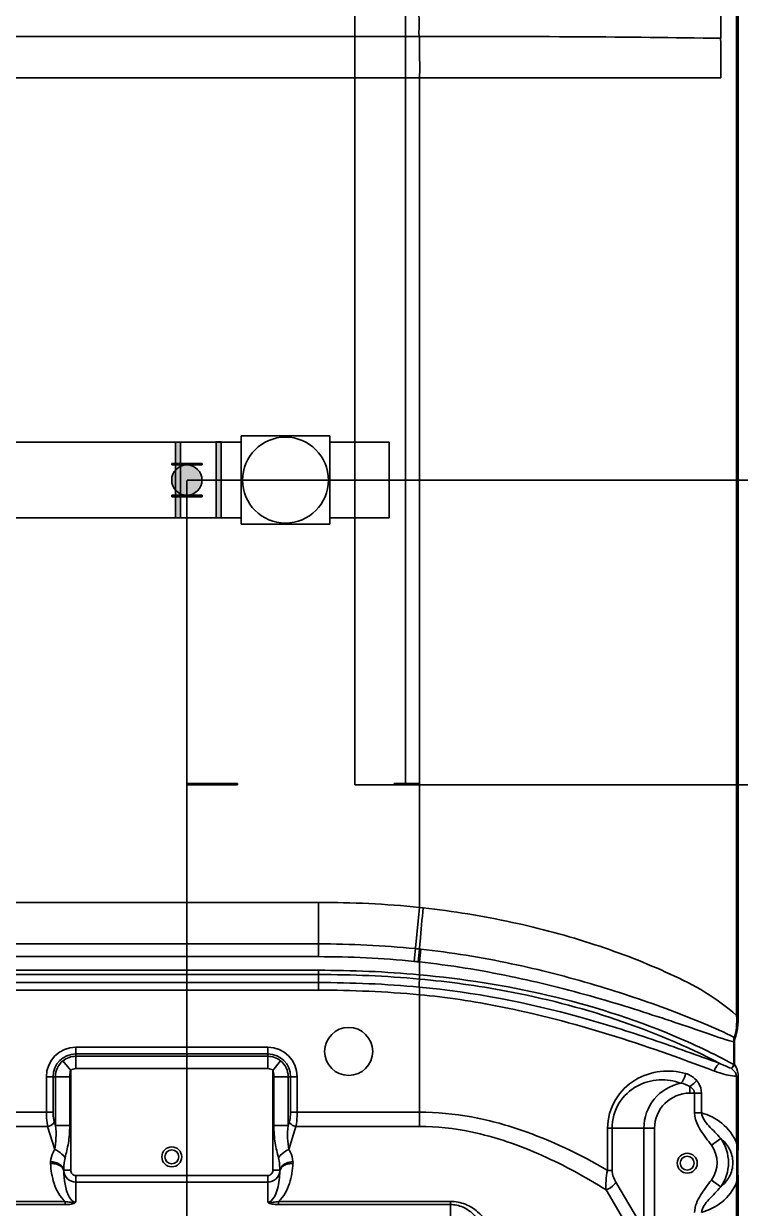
# Model space of a CAD drawing. Header units: millimetres. Extents: x -815 to 2586, y -393 to 7795.
# Drawn here: x 2276.9 to 2418.7, y 65.4 to 299.6 of the extents above; entities that cross this region are included whole.
import ezdxf

# ---------------------------------------------------------------- set-up
doc = ezdxf.new("R2010")
doc.units = ezdxf.units.MM
doc.header["$LTSCALE"] = 46.255
doc.header["$PDMODE"] = 3
doc.header["$PDSIZE"] = 0.3125
doc.layers.get('0').update_dxf_attribs({"linetype": 'CONTINUOUS'})
doc.layers.get('Defpoints').update_dxf_attribs({"linetype": 'CONTINUOUS'})
doc.layers.add('02___PRT_ALL_AXES', color=7, linetype='CONTINUOUS')
doc.styles.get("Standard").update_dxf_attribs({"font": 'simfang.ttf'})
doc.dimstyles.new('DIMSTYLE_1', dxfattribs={"dimtxt": 3.5, "dimasz": 2.5, "dimexe": 0.18, "dimexo": 0.0625, "dimgap": 0.09, "dimtad": 1, "dimdsep": 46, "dimtxsty": 'Standard', "dimblk": '_FILLED', "dimblk1": '_FILLED', "dimblk2": '_FILLED', "dimcen": 0.09, "dimclrt": 5, "dimadec": 0, "dimazin": 0, "dimtp": 0.01, "dimtm": 0.01, "dimtfac": 1, "dimtofl": 0, "dimtmove": 0, "dimatfit": 3, "dimldrblk": '_FILLED', "dimfxl": 1, "dimtolj": 1, "dimarcsym": 0})

# ---------------------------------------------------------------- blocks, each defined once
blk = doc.blocks.new('2321213')
at = {"color": 7, "linetype": 'Continuous'}
for p, q in [((-1740.925, -2438.164), (-1740.925, -2540.847)), ((-1740.848, -2438.164), (-1740.848, -2540.847)), ((-1741.712, -2492.554), (-1741.712, -2491.118)), ((-1818.216, -2492.468), (-1756.611, -2492.469)), ((-1741.707, -2494.518), (-1818.333, -2494.518)), ((-1756.611, -2535.501), (-1756.611, -2494.518)), ((-1768.86, -2513.563), (-1767.361, -2513.563)), ((-1768.86, -2513.638), (-1768.86, -2513.563)), ((-1767.361, -2513.563), (-1767.361, -2513.638)), ((-1767.361, -2513.638), (-1768.86, -2513.638)), ((-1768.86, -2515.137), (-1767.361, -2515.137)), ((-1768.86, -2515.212), (-1768.86, -2515.137)), ((-1767.361, -2515.212), (-1768.86, -2515.212)), ((-1767.361, -2515.137), (-1767.361, -2515.212)), ((-1768.105, -2529.379), (-1765.606, -2529.379)), ((-1768.105, -2529.454), (-1768.105, -2529.379)), ((-1765.606, -2529.379), (-1765.606, -2529.454)), ((-1757.86, -2529.379), (-1756.611, -2529.379)), ((-1757.86, -2529.454), (-1757.86, -2529.379)), ((-1765.606, -2529.454), (-1768.105, -2529.454)), ((-1757.86, -2529.454), (-1756.611, -2529.454)), ((-1818.582, -2535.254), (-1761.608, -2535.254)), ((-1761.608, -2537.938), (-1761.608, -2535.254)), ((-1756.875, -2538.171), (-1756.611, -2535.501)), ((-1756.423, -2535.523), (-1756.611, -2535.501)), ((-1761.608, -2537.305), (-1820.276, -2537.305)), ((-1756.611, -2537.563), (-1756.677, -2538.192)), ((-1756.542, -2537.57), (-1756.611, -2538.199)), ((-1761.608, -2537.938), (-1820.274, -2537.937)), ((-1822.202, -2538.611), (-1761.608, -2538.611)), ((-1761.608, -2539.594), (-1761.608, -2538.611)), ((-1756.611, -2538.832), (-1756.611, -2538.199)), ((-1761.608, -2538.823), (-1822.202, -2538.823)), ((-1821.433, -2539.219), (-1761.608, -2539.219)), ((-1761.608, -2539.594), (-1821.78, -2539.594)), ((-1756.611, -2546.33), (-1756.611, -2539.819)), ((-1740.925, -2540.847), (-1740.848, -2540.847)), ((-1741.035, -2542.143), (-1741.068, -2542.143)), ((-1741.068, -2543.264), (-1741.068, -2542.143)), ((-1741.035, -2542.143), (-1741.035, -2543.264)), ((-1773.602, -2542.417), (-1764.107, -2542.417)), ((-1773.602, -2542.417), (-1773.602, -2543.471)), ((-1764.107, -2542.746), (-1773.602, -2542.746)), ((-1764.107, -2543.471), (-1764.107, -2542.417)), ((-1773.852, -2543.559), (-1774.234, -2543.083)), ((-1773.602, -2542.861), (-1764.107, -2542.861)), ((-1763.476, -2543.083), (-1763.857, -2543.559)), ((-1741.068, -2543.264), (-1741.035, -2543.264)), ((-1773.903, -2543.871), (-1775.056, -2543.871)), ((-1775.056, -2545.623), (-1775.056, -2543.871)), ((-1774.728, -2543.871), (-1774.728, -2545.623)), ((-1774.608, -2546.286), (-1774.608, -2543.871)), ((-1773.903, -2546.286), (-1773.903, -2543.871)), ((-1773.852, -2543.559), (-1773.852, -2548.481)), ((-1764.107, -2543.471), (-1773.602, -2543.471)), ((-1763.857, -2548.481), (-1763.857, -2543.559)), ((-1762.653, -2543.871), (-1763.806, -2543.871)), ((-1763.806, -2543.871), (-1763.806, -2546.286)), ((-1763.101, -2543.871), (-1763.101, -2546.286)), ((-1762.982, -2545.623), (-1762.982, -2543.871)), ((-1762.653, -2543.871), (-1762.653, -2545.623)), ((-1740.848, -2543.846), (-1740.925, -2543.846)), ((-1740.925, -2543.846), (-1740.925, -2547.143)), ((-1740.848, -2543.846), (-1740.848, -2547.143)), ((-1743.243, -2544.359), (-1743.243, -2544.681)), ((-1742.663, -2544.681), (-1743.243, -2544.681)), ((-1743.006, -2545.658), (-1743.006, -2544.681)), ((-1742.663, -2545.658), (-1742.663, -2544.681)), ((-1777.316, -2545.623), (-1774.728, -2545.623)), ((-1762.982, -2545.623), (-1756.611, -2545.623)), ((-1743.006, -2545.658), (-1742.663, -2545.658)), ((-1774.993, -2546.33), (-1777.114, -2546.33)), ((-1774.993, -2546.33), (-1774.645, -2547.469)), ((-1774.608, -2546.286), (-1774.664, -2546.105)), ((-1774.608, -2546.286), (-1773.903, -2546.286)), ((-1763.806, -2546.286), (-1763.101, -2546.286)), ((-1763.045, -2546.105), (-1763.101, -2546.286)), ((-1763.065, -2547.469), (-1762.717, -2546.33)), ((-1756.611, -2546.33), (-1762.717, -2546.33)), ((-1744.982, -2546.42), (-1747.308, -2546.42)), ((-1747.308, -2546.42), (-1747.308, -2548.498)), ((-1747.088, -2546.42), (-1747.088, -2548.498)), ((-1745.514, -2551.423), (-1745.514, -2546.42)), ((-1744.982, -2546.42), (-1744.982, -2552.444)), ((-1742.172, -2547.257), (-1741.715, -2546.927)), ((-1740.848, -2547.143), (-1740.925, -2547.143)), ((-1774.2, -2548.481), (-1773.852, -2548.481)), ((-1763.857, -2548.481), (-1763.509, -2548.481)), ((-1747.088, -2548.498), (-1747.308, -2548.498)), ((-1773.602, -2548.757), (-1764.107, -2548.757)), ((-1773.602, -2548.757), (-1773.602, -2550.073)), ((-1764.108, -2549.074), (-1773.602, -2549.074)), ((-1764.108, -2550.073), (-1764.107, -2548.757)), ((-1745.514, -2551.423), (-1746.891, -2549.08)), ((-1742.172, -2548.981), (-1741.715, -2549.311)), ((-1740.848, -2549.095), (-1740.925, -2549.095)), ((-1740.925, -2549.095), (-1740.925, -2553.246)), ((-1740.848, -2549.095), (-1740.848, -2553.246)), ((-1747.382, -2549.466), (-1746.005, -2551.809)), ((-1816.33, -2550.032), (-1774.13, -2550.032)), ((-1774.13, -2550.19), (-1816.33, -2550.19)), ((-1774.13, -2550.19), (-1774.13, -2550.032)), ((-1763.579, -2550.032), (-1755.079, -2550.032)), ((-1763.579, -2550.032), (-1763.579, -2550.19)), ((-1755.079, -2550.19), (-1763.579, -2550.19)), ((-1755.079, -2551.576), (-1755.079, -2550.032))]:
    blk.add_line(p, q, dxfattribs=at)
for centre, radius in [((-1760.109, -2542.622), 1.187), ((-1768.855, -2547.832), 0.493), ((-1768.855, -2547.832), 0.344), ((-1743.368, -2548.144), 0.493), ((-1743.368, -2548.144), 0.344)]:
    blk.add_circle(centre, radius, dxfattribs=at)
for centre, radius, start, end in [((-1931.69, -2494.584), 189.984, 0.0197, 0.61208), ((-1761.608, -2585.959), 50.704, 84.34375, 90), ((-1761.608, -2585.959), 48.653, 84.34377, 90), ((-1760.577, -2574.879), 37.526, 83.93265, 84.24348), ((-1761.608, -2585.959), 48.021, 84.3437, 90), ((-1761.535, -2593.612), 55.001, 84.86354, 90.07637), ((-1759.849, -2568.067), 30.043, 83.93988, 84.32004), ((-1758.557, -2555.942), 17.849, 83.74233, 83.95585), ((-1761.534, -2593.588), 54.766, 84.83728, 90.07741), ((-1773.602, -2543.871), 1.454, 90, 180), ((-1773.602, -2543.871), 1.125, 90, 180), ((-1764.107, -2543.871), 1.454, 0, 90), ((-1764.107, -2543.871), 1.125, 0, 90), ((-1773.602, -2543.871), 1.01, 90, 128.69409), ((-1764.107, -2543.871), 1.01, 51.30507, 90), ((-1773.602, -2543.871), 0.4, 90, 128.69699), ((-1764.107, -2543.871), 0.4, 51.30257, 90), ((-1743.243, -2546.42), 2.271, 101.2788, 180), ((-1743.243, -2546.42), 1.739, 90, 180), ((-1743.368, -2548.119), 2.038, 324.20179, 35.79723), ((-1743.368, -2548.119), 1.474, 324.20049, 35.79726), ((-1712.835, -2548.119), 28.03, 178.00407, 181.99594), ((-1774.169, -2548.126), 0.679, 174.70539, 182.45836), ((-1763.54, -2548.126), 0.679, 357.52559, 5.27779), ((-1773.804, -2548.507), 0.397, 176.30121, 182.95269), ((-1763.907, -2548.507), 0.398, 357.0647, 3.69605)]:
    blk.add_arc(centre, radius, start, end, dxfattribs=at)
for points, knots in [([(-1756.617, -2491.837), (-1756.623, -2491.714), (-1756.633, -2491.506), (-1756.64, -2491.288), (-1756.611, -2491.204)], [0, 0, 0, 0, 0.579779, 1, 1, 1, 1]), ([(-1756.611, -2492.469), (-1756.64, -2492.385), (-1756.634, -2492.167), (-1756.623, -2491.959), (-1756.617, -2491.837)], [0, 0, 0, 0, 0.420335, 1, 1, 1, 1]), ([(-1756.611, -2492.468), (-1756.609, -2492.59), (-1756.605, -2492.877), (-1756.625, -2493.357), (-1756.577, -2493.917), (-1756.594, -2494.315), (-1756.611, -2494.518)], [0, 0, 0, 0, 0.178863, 0.419481, 0.70178, 1, 1, 1, 1]), ([(-1741.712, -2492.554), (-1744.041, -2492.527), (-1749.007, -2492.464), (-1753.974, -2492.47), (-1756.611, -2492.469)], [0, 0, 0, 0, 0.469054, 1, 1, 1, 1]), ([(-1756.611, -2537.563), (-1756.601, -2537.441), (-1756.544, -2536.761), (-1756.478, -2536.081), (-1756.423, -2535.523)], [0, 0, 0, 0, 0.178312, 1, 1, 1, 1]), ([(-1740.925, -2540.847), (-1741.415, -2540.421), (-1742.46, -2539.641), (-1744.215, -2538.776), (-1746.037, -2538.004), (-1748.625, -2537.085), (-1752.08, -2536.151), (-1754.947, -2535.695), (-1756.423, -2535.523)], [0, 0, 0, 0, 0.117512, 0.234369, 0.353397, 0.475624, 0.731008, 1, 1, 1, 1]), ([(-1741.042, -2541.929), (-1741.531, -2541.674), (-1742.583, -2541.214), (-1744.239, -2540.562), (-1746.029, -2539.929), (-1748.635, -2539.106), (-1752.133, -2538.203), (-1755.041, -2537.731), (-1756.542, -2537.57)], [0, 0, 0, 0, 0.102437, 0.212674, 0.330288, 0.454583, 0.7198, 1, 1, 1, 1]), ([(-1741.068, -2542.143), (-1741.567, -2542.016), (-1742.599, -2541.65), (-1744.229, -2541.098), (-1746.016, -2540.512), (-1748.646, -2539.725), (-1752.173, -2538.837), (-1755.101, -2538.358), (-1756.611, -2538.199)], [0, 0, 0, 0, 0.096138, 0.203998, 0.321519, 0.447105, 0.716559, 1, 1, 1, 1]), ([(-1756.606, -2539.045), (-1756.611, -2539.094), (-1756.62, -2539.193), (-1756.638, -2539.326), (-1756.623, -2539.409), (-1756.615, -2539.442)], [0, 0, 0, 0, 0.37233, 0.744727, 1, 1, 1, 1]), ([(-1756.611, -2538.832), (-1756.611, -2538.855), (-1756.611, -2538.926), (-1756.614, -2538.997), (-1756.606, -2539.045)], [0, 0, 0, 0, 0.318942, 1, 1, 1, 1]), ([(-1741.068, -2543.264), (-1742.059, -2542.728), (-1746.953, -2540.413), (-1752.348, -2539.219), (-1756.611, -2538.832)], [0, 0, 0, 0, 0.208301, 1, 1, 1, 1]), ([(-1756.606, -2539.045), (-1755.168, -2539.177), (-1750.055, -2539.877), (-1745.045, -2541.493), (-1741.752, -2543.217)], [0, 0, 0, 0, 0.279845, 1, 1, 1, 1]), ([(-1741.752, -2543.217), (-1742.86, -2542.817), (-1745.139, -2541.986), (-1750.03, -2540.46), (-1753.927, -2539.686), (-1756.615, -2539.442)], [0, 0, 0, 0, 0.229892, 0.473332, 1, 1, 1, 1]), ([(-1756.615, -2539.442), (-1756.612, -2539.461), (-1756.607, -2539.587), (-1756.609, -2539.713), (-1756.611, -2539.819)], [0, 0, 0, 0, 0.156852, 1, 1, 1, 1]), ([(-1756.611, -2539.819), (-1755.262, -2539.942), (-1750.277, -2540.701), (-1745.467, -2542.289), (-1742.028, -2543.593)], [0, 0, 0, 0, 0.269137, 1, 1, 1, 1]), ([(-1740.925, -2540.847), (-1740.915, -2541.043), (-1740.919, -2541.408), (-1740.981, -2541.772), (-1741.042, -2541.928)], [0, 0, 0, 0, 0.540562, 1, 1, 1, 1]), ([(-1741.007, -2541.997), (-1740.935, -2541.834), (-1740.865, -2541.445), (-1740.848, -2541.058), (-1740.848, -2540.847)], [0, 0, 0, 0, 0.458225, 1, 1, 1, 1]), ([(-1741.068, -2542.143), (-1741.068, -2542.123), (-1741.064, -2542.051), (-1741.053, -2541.979), (-1741.042, -2541.928)], [0, 0, 0, 0, 0.275066, 1, 1, 1, 1]), ([(-1741.035, -2542.143), (-1741.035, -2542.129), (-1741.032, -2542.08), (-1741.021, -2542.03), (-1741.007, -2541.997)], [0, 0, 0, 0, 0.276762, 1, 1, 1, 1]), ([(-1774.608, -2543.871), (-1774.608, -2543.722), (-1774.542, -2543.42), (-1774.35, -2543.176), (-1774.234, -2543.083)], [0, 0, 0, 0, 0.500068, 1, 1, 1, 1]), ([(-1763.101, -2543.871), (-1763.101, -2543.722), (-1763.167, -2543.42), (-1763.359, -2543.176), (-1763.476, -2543.083)], [0, 0, 0, 0, 0.500025, 1, 1, 1, 1]), ([(-1741.752, -2543.217), (-1741.785, -2543.228), (-1741.923, -2543.313), (-1741.999, -2543.471), (-1742.028, -2543.593)], [0, 0, 0, 0, 0.212789, 1, 1, 1, 1]), ([(-1741.035, -2543.264), (-1741.012, -2543.296), (-1740.903, -2543.47), (-1740.848, -2543.68), (-1740.848, -2543.846)], [0, 0, 0, 0, 0.192539, 1, 1, 1, 1]), ([(-1773.903, -2543.871), (-1773.903, -2543.842), (-1773.899, -2543.737), (-1773.883, -2543.629), (-1773.852, -2543.559)], [0, 0, 0, 0, 0.27568, 1, 1, 1, 1]), ([(-1763.857, -2543.559), (-1763.848, -2543.58), (-1763.815, -2543.681), (-1763.806, -2543.788), (-1763.806, -2543.871)], [0, 0, 0, 0, 0.214455, 1, 1, 1, 1]), ([(-1747.308, -2546.42), (-1747.308, -2545.931), (-1747.039, -2544.96), (-1746.011, -2543.951), (-1744.726, -2543.527), (-1743.852, -2543.599), (-1743.449, -2543.711)], [0, 0, 0, 0, 0.271211, 0.527445, 0.767868, 1, 1, 1, 1]), ([(-1747.088, -2546.42), (-1747.088, -2545.986), (-1746.845, -2545.127), (-1745.916, -2544.261), (-1744.776, -2543.947), (-1744.024, -2544.067), (-1743.687, -2544.193)], [0, 0, 0, 0, 0.274849, 0.532558, 0.77184, 1, 1, 1, 1]), ([(-1743.687, -2544.193), (-1743.658, -2544.165), (-1743.543, -2544.024), (-1743.475, -2543.849), (-1743.449, -2543.711)], [0, 0, 0, 0, 0.222334, 1, 1, 1, 1]), ([(-1743.449, -2543.711), (-1743.397, -2543.725), (-1743.191, -2543.798), (-1743.008, -2543.935), (-1742.902, -2544.061)], [0, 0, 0, 0, 0.244105, 1, 1, 1, 1]), ([(-1740.925, -2543.846), (-1741.207, -2543.837), (-1741.581, -2543.747), (-1741.938, -2543.626), (-1742.028, -2543.593)], [0, 0, 0, 0, 0.746148, 1, 1, 1, 1]), ([(-1741.203, -2543.453), (-1741.172, -2543.476), (-1741.046, -2543.572), (-1740.925, -2543.721), (-1740.925, -2543.846)], [0, 0, 0, 0, 0.234729, 1, 1, 1, 1]), ([(-1743.243, -2544.359), (-1743.145, -2544.298), (-1743.027, -2544.201), (-1742.925, -2544.089), (-1742.902, -2544.061)], [0, 0, 0, 0, 0.759715, 1, 1, 1, 1]), ([(-1743.243, -2544.359), (-1743.211, -2544.379), (-1743.102, -2544.456), (-1743.006, -2544.583), (-1743.006, -2544.681)], [0, 0, 0, 0, 0.281108, 1, 1, 1, 1]), ([(-1742.902, -2544.061), (-1742.867, -2544.103), (-1742.735, -2544.283), (-1742.662, -2544.511), (-1742.663, -2544.681)], [0, 0, 0, 0, 0.242352, 1, 1, 1, 1]), ([(-1774.993, -2546.33), (-1775.003, -2546.278), (-1775.043, -2546.045), (-1775.056, -2545.807), (-1775.056, -2545.623)], [0, 0, 0, 0, 0.222969, 1, 1, 1, 1]), ([(-1774.664, -2546.105), (-1774.674, -2546.07), (-1774.713, -2545.912), (-1774.728, -2545.749), (-1774.728, -2545.623)], [0, 0, 0, 0, 0.225315, 1, 1, 1, 1]), ([(-1762.982, -2545.623), (-1762.982, -2545.667), (-1762.987, -2545.829), (-1763.011, -2545.991), (-1763.045, -2546.105)], [0, 0, 0, 0, 0.269052, 1, 1, 1, 1]), ([(-1762.653, -2545.623), (-1762.653, -2545.687), (-1762.658, -2545.924), (-1762.681, -2546.161), (-1762.717, -2546.33)], [0, 0, 0, 0, 0.269938, 1, 1, 1, 1]), ([(-1747.308, -2548.497), (-1748.677, -2547.699), (-1750.877, -2546.639), (-1754.053, -2545.785), (-1755.751, -2545.623), (-1756.611, -2545.623)], [0, 0, 0, 0, 0.483366, 0.737803, 1, 1, 1, 1]), ([(-1742.172, -2547.257), (-1742.262, -2547.133), (-1742.624, -2546.662), (-1743.006, -2546.109), (-1743.006, -2545.658)], [0, 0, 0, 0, 0.253147, 1, 1, 1, 1]), ([(-1742.663, -2545.658), (-1742.299, -2545.755), (-1741.579, -2546.12), (-1741.085, -2546.77), (-1740.925, -2547.143)], [0, 0, 0, 0, 0.48113, 1, 1, 1, 1]), ([(-1741.715, -2546.927), (-1741.901, -2546.708), (-1742.272, -2546.352), (-1742.641, -2545.901), (-1742.663, -2545.658)], [0, 0, 0, 0, 0.540251, 1, 1, 1, 1]), ([(-1774.664, -2546.105), (-1774.674, -2546.132), (-1774.75, -2546.247), (-1774.887, -2546.311), (-1774.993, -2546.33)], [0, 0, 0, 0, 0.210373, 1, 1, 1, 1]), ([(-1774.608, -2546.286), (-1774.577, -2546.491), (-1774.563, -2546.89), (-1774.625, -2547.281), (-1774.645, -2547.469)], [0, 0, 0, 0, 0.522656, 1, 1, 1, 1]), ([(-1774.13, -2547.887), (-1774.074, -2547.642), (-1773.937, -2547.118), (-1773.903, -2546.575), (-1773.903, -2546.286)], [0, 0, 0, 0, 0.465342, 1, 1, 1, 1]), ([(-1763.806, -2546.286), (-1763.806, -2546.575), (-1763.772, -2547.118), (-1763.635, -2547.641), (-1763.58, -2547.886)], [0, 0, 0, 0, 0.534633, 1, 1, 1, 1]), ([(-1763.065, -2547.469), (-1763.084, -2547.281), (-1763.146, -2546.89), (-1763.132, -2546.491), (-1763.101, -2546.286)], [0, 0, 0, 0, 0.477335, 1, 1, 1, 1]), ([(-1762.717, -2546.33), (-1762.756, -2546.323), (-1762.884, -2546.285), (-1763.011, -2546.195), (-1763.045, -2546.105)], [0, 0, 0, 0, 0.29161, 1, 1, 1, 1]), ([(-1756.611, -2546.33), (-1755.759, -2546.33), (-1753.662, -2546.563), (-1750.535, -2547.657), (-1748.393, -2548.83), (-1747.382, -2549.466)], [0, 0, 0, 0, 0.25927, 0.636697, 1, 1, 1, 1]), ([(-1741.715, -2546.927), (-1741.541, -2547.06), (-1741.23, -2547.418), (-1741.05, -2548.12), (-1741.23, -2548.821), (-1741.541, -2549.178), (-1741.715, -2549.311)], [0, 0, 0, 0, 0.239805, 0.500307, 0.760554, 1, 1, 1, 1]), ([(-1774.845, -2548.064), (-1774.831, -2547.908), (-1774.776, -2547.699), (-1774.674, -2547.514), (-1774.645, -2547.469)], [0, 0, 0, 0, 0.742524, 1, 1, 1, 1]), ([(-1774.645, -2547.469), (-1774.589, -2547.49), (-1774.389, -2547.588), (-1774.211, -2547.744), (-1774.129, -2547.887)], [0, 0, 0, 0, 0.264866, 1, 1, 1, 1]), ([(-1763.58, -2547.887), (-1763.555, -2547.844), (-1763.423, -2547.664), (-1763.228, -2547.531), (-1763.065, -2547.469)], [0, 0, 0, 0, 0.219402, 1, 1, 1, 1]), ([(-1762.864, -2548.064), (-1762.878, -2547.908), (-1762.933, -2547.699), (-1763.035, -2547.514), (-1763.065, -2547.469)], [0, 0, 0, 0, 0.742527, 1, 1, 1, 1]), ([(-1740.925, -2547.143), (-1740.906, -2547.468), (-1740.913, -2548.119), (-1740.906, -2548.77), (-1740.925, -2549.095)], [0, 0, 0, 0, 0.499998, 1, 1, 1, 1]), ([(-1774.845, -2548.064), (-1774.768, -2548.068), (-1774.515, -2548.109), (-1774.224, -2548.295), (-1774.2, -2548.481)], [0, 0, 0, 0, 0.29251, 1, 1, 1, 1]), ([(-1774.2, -2548.481), (-1774.195, -2548.33), (-1774.178, -2548.13), (-1774.14, -2547.934), (-1774.129, -2547.887)], [0, 0, 0, 0, 0.757089, 1, 1, 1, 1]), ([(-1763.58, -2547.887), (-1763.569, -2547.934), (-1763.531, -2548.13), (-1763.514, -2548.33), (-1763.509, -2548.481)], [0, 0, 0, 0, 0.242905, 1, 1, 1, 1]), ([(-1763.509, -2548.481), (-1763.503, -2548.428), (-1763.382, -2548.176), (-1763.078, -2548.075), (-1762.864, -2548.064)], [0, 0, 0, 0, 0.19932, 1, 1, 1, 1]), ([(-1774.848, -2548.155), (-1774.767, -2548.153), (-1774.61, -2548.172), (-1774.358, -2548.255), (-1774.212, -2548.418), (-1774.2, -2548.527)], [0, 0, 0, 0, 0.301767, 0.587738, 1, 1, 1, 1]), ([(-1774.13, -2550.032), (-1774.396, -2549.807), (-1774.726, -2549.161), (-1774.833, -2548.488), (-1774.848, -2548.155)], [0, 0, 0, 0, 0.511577, 1, 1, 1, 1]), ([(-1773.925, -2549.809), (-1774.031, -2549.618), (-1774.151, -2549.185), (-1774.194, -2548.748), (-1774.2, -2548.527)], [0, 0, 0, 0, 0.49762, 1, 1, 1, 1]), ([(-1773.602, -2549.074), (-1773.748, -2549.074), (-1774.05, -2548.961), (-1774.189, -2548.67), (-1774.2, -2548.527)], [0, 0, 0, 0, 0.504737, 1, 1, 1, 1]), ([(-1773.602, -2548.757), (-1773.667, -2548.757), (-1773.805, -2548.691), (-1773.852, -2548.55), (-1773.852, -2548.481)], [0, 0, 0, 0, 0.486614, 1, 1, 1, 1]), ([(-1763.509, -2548.527), (-1763.517, -2548.823), (-1763.576, -2549.276), (-1763.748, -2549.805), (-1763.972, -2550.074), (-1764.108, -2550.073)], [0, 0, 0, 0, 0.510886, 0.764246, 1, 1, 1, 1]), ([(-1763.857, -2548.481), (-1763.857, -2548.55), (-1763.904, -2548.691), (-1764.042, -2548.757), (-1764.107, -2548.757)], [0, 0, 0, 0, 0.513015, 1, 1, 1, 1]), ([(-1764.107, -2549.074), (-1763.961, -2549.074), (-1763.659, -2548.961), (-1763.52, -2548.67), (-1763.509, -2548.527)], [0, 0, 0, 0, 0.504705, 1, 1, 1, 1]), ([(-1762.862, -2548.155), (-1762.876, -2548.488), (-1762.984, -2549.161), (-1763.313, -2549.807), (-1763.579, -2550.032)], [0, 0, 0, 0, 0.488421, 1, 1, 1, 1]), ([(-1763.509, -2548.527), (-1763.497, -2548.418), (-1763.351, -2548.255), (-1763.099, -2548.172), (-1762.942, -2548.153), (-1762.862, -2548.155)], [0, 0, 0, 0, 0.412258, 0.698229, 1, 1, 1, 1]), ([(-1747.382, -2549.466), (-1747.393, -2549.315), (-1747.388, -2548.991), (-1747.352, -2548.666), (-1747.308, -2548.498)], [0, 0, 0, 0, 0.46426, 1, 1, 1, 1]), ([(-1746.891, -2549.08), (-1746.97, -2548.945), (-1747.06, -2548.754), (-1747.088, -2548.548), (-1747.088, -2548.498)], [0, 0, 0, 0, 0.758119, 1, 1, 1, 1]), ([(-1746.891, -2549.08), (-1746.914, -2549.122), (-1747.04, -2549.292), (-1747.228, -2549.412), (-1747.382, -2549.466)], [0, 0, 0, 0, 0.226589, 1, 1, 1, 1]), ([(-1742.172, -2548.981), (-1742.268, -2549.1), (-1742.451, -2549.345), (-1742.715, -2549.718), (-1742.939, -2550.122), (-1743, -2550.427), (-1743.006, -2550.58)], [0, 0, 0, 0, 0.249691, 0.500133, 0.749846, 1, 1, 1, 1]), ([(-1740.925, -2549.095), (-1741.085, -2549.468), (-1741.577, -2550.124), (-1742.302, -2550.474), (-1742.663, -2550.58)], [0, 0, 0, 0, 0.519019, 1, 1, 1, 1]), ([(-1742.663, -2550.58), (-1742.641, -2550.337), (-1742.271, -2549.886), (-1741.901, -2549.53), (-1741.715, -2549.311)], [0, 0, 0, 0, 0.459758, 1, 1, 1, 1]), ([(-1774.13, -2550.032), (-1774.043, -2550.054), (-1773.867, -2550.087), (-1773.69, -2550.076), (-1773.602, -2550.073)], [0, 0, 0, 0, 0.506175, 1, 1, 1, 1]), ([(-1773.634, -2550.076), (-1773.643, -2550.078), (-1773.66, -2550.084), (-1773.66, -2550.106), (-1773.671, -2550.126), (-1773.709, -2550.138), (-1773.761, -2550.152), (-1773.855, -2550.173), (-1773.978, -2550.186), (-1774.079, -2550.19), (-1774.13, -2550.19)], [0, 0, 0, 0, 0.051458, 0.083185, 0.117608, 0.169856, 0.297529, 0.429607, 0.710422, 1, 1, 1, 1]), ([(-1773.602, -2550.073), (-1773.607, -2550.072), (-1773.618, -2550.072), (-1773.629, -2550.074), (-1773.634, -2550.076)], [0, 0, 0, 0, 0.499527, 1, 1, 1, 1]), ([(-1764.108, -2550.073), (-1764.021, -2550.077), (-1763.842, -2550.086), (-1763.666, -2550.054), (-1763.579, -2550.032)], [0, 0, 0, 0, 0.493863, 1, 1, 1, 1]), ([(-1763.579, -2550.19), (-1763.683, -2550.189), (-1763.835, -2550.181), (-1764.01, -2550.138), (-1764.09, -2550.102), (-1764.108, -2550.073)], [0, 0, 0, 0, 0.564051, 0.815711, 1, 1, 1, 1]), ([(-1755.079, -2550.032), (-1754.826, -2550.032), (-1754.333, -2550.128), (-1753.549, -2550.61), (-1753.172, -2551.195), (-1753.041, -2551.592)], [0, 0, 0, 0, 0.278584, 0.538082, 1, 1, 1, 1]), ([(-1755.079, -2550.19), (-1754.866, -2550.19), (-1754.451, -2550.279), (-1753.816, -2550.711), (-1753.537, -2551.22), (-1753.458, -2551.556)], [0, 0, 0, 0, 0.281987, 0.542454, 1, 1, 1, 1])]:
    blk.add_open_spline(points, degree=3, knots=knots, dxfattribs=at)
for points in [[(-1756.542, -2537.57), (-1756.565, -2537.568), (-1756.588, -2537.566), (-1756.61, -2537.562)], [(-1761.608, -2539.219), (-1759.942, -2539.219), (-1758.274, -2539.289), (-1756.615, -2539.442)], [(-1761.608, -2539.594), (-1759.941, -2539.594), (-1758.271, -2539.665), (-1756.611, -2539.819)], [(-1741.007, -2541.997), (-1741.013, -2541.972), (-1741.026, -2541.949), (-1741.042, -2541.928)], [(-1741.203, -2543.453), (-1741.388, -2543.38), (-1741.571, -2543.3), (-1741.752, -2543.217)], [(-1741.035, -2543.264), (-1741.049, -2543.347), (-1741.123, -2543.426), (-1741.203, -2543.453)], [(-1741.068, -2543.264), (-1741.084, -2543.34), (-1741.135, -2543.416), (-1741.203, -2543.453)], [(-1743.687, -2544.193), (-1743.53, -2544.211), (-1743.371, -2544.266), (-1743.243, -2544.359)], [(-1773.602, -2550.073), (-1773.741, -2550.073), (-1773.857, -2549.931), (-1773.925, -2549.809)]]:
    blk.add_open_spline(points, degree=3, dxfattribs=at)
blk = doc.blocks.new('_FILLED')
at = {"color": 0, "linetype": 'ByBlock'}
blk.add_solid([(0, 0), (-1, 0.2), (-1, -0.2)], dxfattribs=at)
blk = doc.blocks.new('*D89')
at = {"color": 0, "lineweight": -2, "transparency": 16777216}
for p, q in [((2309.27, 586.19), (2548.62, 586.19)), ((2548.44, 211.89), (2548.44, 583.69)), ((2309.21, 209.39), (2548.62, 209.39))]:
    blk.add_line(p, q, dxfattribs=at)
at = {"layer": 'Defpoints', "color": 0, "transparency": 16777216}
for p in [(2309.21, 586.19), (2548.44, 586.19), (2309.15, 209.39)]:
    blk.add_point(p, dxfattribs=at)
at = {"color": 0, "lineweight": -2, "transparency": 16777216, "xscale": 2.5, "yscale": 2.5, "zscale": 2.5}
for p, rotation in [((2548.44, 586.19), 90), ((2548.44, 209.39), 270)]:
    blk.add_blockref('_FILLED', p, dxfattribs=dict(at, rotation=rotation))
at = {"color": 5, "transparency": 16777216, "insert": (2546.57, 397.79), "char_height": 3.5, "attachment_point": 5, "rotation": 90}
blk.add_mtext('\\A1;376.8', dxfattribs=at)
blk = doc.blocks.new('*D108')
at = {"color": 0, "lineweight": -2, "transparency": 16777216}
for p, q in [((1471.52, 209.26), (1471.52, -242.35)), ((2309.15, 209.32), (2309.15, -242.35)), ((2306.65, -242.17), (1474.02, -242.17))]:
    blk.add_line(p, q, dxfattribs=at)
at = {"layer": 'Defpoints', "color": 0, "transparency": 16777216}
for p in [(1471.52, 209.32), (2309.15, 209.39), (1471.52, -242.17)]:
    blk.add_point(p, dxfattribs=at)
at = {"color": 0, "lineweight": -2, "transparency": 16777216, "xscale": 2.5, "yscale": 2.5, "zscale": 2.5, "rotation": 180}
blk.add_blockref('_FILLED', (1471.52, -242.17), dxfattribs=at)
at = {"color": 0, "lineweight": -2, "transparency": 16777216, "xscale": 2.5, "yscale": 2.5, "zscale": 2.5}
blk.add_blockref('_FILLED', (2309.15, -242.17), dxfattribs=at)
at = {"color": 5, "transparency": 16777216, "insert": (1890.33, -240.3), "char_height": 3.5, "attachment_point": 5}
blk.add_mtext('\\A1;837.63', dxfattribs=at)
blk = doc.blocks.new('*D115')
at = {"color": 0, "lineweight": -2, "transparency": 16777216}
for p, q in [((2347.48, 586.19), (2585.96, 586.19)), ((2585.78, 151.59), (2585.78, 583.69)), ((2347.48, 149.09), (2585.96, 149.09))]:
    blk.add_line(p, q, dxfattribs=at)
at = {"layer": 'Defpoints', "color": 0, "transparency": 16777216}
for p in [(2347.42, 586.19), (2585.78, 586.19), (2347.42, 149.09)]:
    blk.add_point(p, dxfattribs=at)
at = {"color": 0, "lineweight": -2, "transparency": 16777216, "xscale": 2.5, "yscale": 2.5, "zscale": 2.5}
for p, rotation in [((2585.78, 586.19), 90), ((2585.78, 149.09), 270)]:
    blk.add_blockref('_FILLED', p, dxfattribs=dict(at, rotation=rotation))
at = {"color": 5, "transparency": 16777216, "insert": (2583.91, 367.64), "char_height": 3.5, "attachment_point": 5, "rotation": 90}
blk.add_mtext('\\A1;437.1', dxfattribs=at)

msp = doc.modelspace()

# ---------------------------------------------------------------- hatches: boundary and pattern name
h = msp.add_hatch(color=7)
h.dxf.hatch_style = 1
h.paths.add_polyline_path([(1590.41, 421.351, 0.6943181), (1585.142, 419.387, 0.6943181), (1590.41, 417.422)])
h.paths.add_polyline_path([(1695.143, 419.387, 1), (1689.143, 419.387, 1)])
h.paths.add_polyline_path([(1815.143, 419.387, 1), (1809.143, 419.387, 1)])
h.paths.add_polyline_path([(1935.144, 419.387, 1), (1929.144, 419.387, 1)])
h.paths.add_polyline_path([(2071.574, 419.387, 1), (2065.574, 419.387, 1)])
h.paths.add_polyline_path([(2152.145, 419.387, 0.4258981), (2149.025, 422.384), (2149.025, 416.389, 0.4258981)])
h.paths.add_polyline_path([(2148.025, 422.17, 0.3061896), (2146.145, 419.387, 0.3061896), (2148.025, 416.603)])
h.paths.add_polyline_path([(2223.145, 419.387, 1), (2229.145, 419.387, 1)])
h.paths.add_polyline_path([(2312.145, 419.387, 0.5433806), (2307.921, 422.126), (2307.921, 416.647, 0.5433806)])
h.paths.add_polyline_path([(2306.921, 421.4, 0.1860637), (2306.145, 419.387, 0.1860637), (2306.921, 417.373)])
h.paths.add_polyline_path([(2312.145, 209.386, 0.5433806), (2307.921, 212.125), (2307.921, 206.647, 0.5433806)])
h.paths.add_polyline_path([(2306.921, 211.399, 0.1860637), (2306.145, 209.386, 0.1860637), (2306.921, 207.372)])
h.paths.add_polyline_path([(2223.145, 209.386, 1), (2229.145, 209.386, 1)])
h.paths.add_polyline_path([(2149.025, 212.383), (2149.025, 206.388, 0.4258981), (2152.145, 209.386, 0.4258981)])
h.paths.add_polyline_path([(2148.025, 212.169, 0.3061896), (2146.145, 209.386, 0.3061896), (2148.025, 206.602)])
h.paths.add_polyline_path([(2069.118, 209.386, 1), (2075.118, 209.386, 1)])
h.paths.add_polyline_path([(1970.167, 209.386, 1), (1964.167, 209.386, 1)])
h.paths.add_polyline_path([(1858.167, 209.386, 1), (1864.167, 209.386, 1)])
h.paths.add_polyline_path([(1749.306, 212.151, 0.5362046), (1745.143, 209.386, 0.5362046), (1749.306, 206.62)])
h.paths.add_polyline_path([(1751.143, 209.386, 0.1938066), (1750.306, 211.465), (1750.306, 207.306, 0.1938066)])
h.paths.add_polyline_path([(1665.143, 209.386, 1), (1671.143, 209.386, 1)])
h.paths.add_polyline_path([(1590.41, 211.35, 0.6943181), (1585.142, 209.386, 0.6943181), (1590.41, 207.421)])
h = msp.add_hatch(color=3)
h.paths.add_polyline_path([(2306.921, 216.948), (2307.921, 216.948), (2307.921, 209.448), (2306.921, 209.448)])
h.paths.add_polyline_path([(2306.921, 209.448), (2307.921, 209.448), (2307.921, 201.948), (2306.921, 201.948)])
h = msp.add_hatch(color=3)
h.paths.add_polyline_path([(2314.921, 216.948), (2315.921, 216.948), (2315.921, 209.448), (2314.921, 209.448)])
h.paths.add_polyline_path([(2314.921, 209.448), (2315.921, 209.448), (2315.921, 201.948), (2314.921, 201.948)])

# ---------------------------------------------------------------- linework, layer by layer
at = {"color": 1, "linetype": 'Continuous'}
for p, q in [((2342.415, 479.39), (2342.415, 149.088)), ((2352.415, 479.39), (2352.415, 149.088))]:
    msp.add_line(p, q, dxfattribs=at)
at = {"color": 3, "linetype": 'Continuous'}
for p, q in [((2337.415, 218.141), (2319.915, 218.141)), ((2319.915, 218.141), (2319.915, 200.641)), ((2337.415, 200.641), (2337.415, 218.141)), ((2319.915, 216.885), (2268.415, 216.885)), ((2349.165, 216.885), (2337.415, 216.885)), ((2349.165, 201.885), (2349.165, 216.885)), ((2268.415, 201.885), (2319.915, 201.885)), ((2337.415, 201.885), (2349.165, 201.885)), ((2319.915, 200.641), (2337.415, 200.641))]:
    msp.add_line(p, q, dxfattribs=at)
at = {"color": 3}
for p, q in [((2306.921, 216.948), (2306.921, 201.948)), ((2307.921, 216.948), (2307.921, 201.948)), ((2314.921, 216.948), (2314.921, 201.948)), ((2315.921, 216.948), (2315.921, 201.948))]:
    msp.add_line(p, q, dxfattribs=at)
at = {"color": 1}
msp.add_line((2342.415, 149.088), (2352.415, 149.088), dxfattribs=at)
at = {"color": 3}
msp.add_lwpolyline([(2315.921, 216.948), (2314.921, 216.948), (2314.921, 201.948), (2315.921, 201.948)], close=True, dxfattribs=at)
msp.add_circle((2309.145, 209.386), 3)
at = {"layer": '02___PRT_ALL_AXES', "color": 3, "linetype": 'Continuous'}
msp.add_circle((2328.665, 209.385), 8.5, dxfattribs=at)

# ---------------------------------------------------------------- block references
at = {"color": 2, "xscale": 4.002099959215971, "yscale": 4.002099959215971, "zscale": 4.002099959215971}
msp.add_blockref('2321213', (9385.302, 10272.215), dxfattribs=at)

# ---------------------------------------------------------------- dimensions: what is measured, and where the dimension line sits
at = {"color": 2}
for base, p1, p2, picture, middle in [((2548.44, 586.19), (2309.145, 209.386), (2309.208, 586.19), '*D89', (2546.57, 397.788)), ((2585.784, 586.19), (2347.415, 149.088), (2347.415, 586.19), '*D115', (2583.914, 367.639))]:
    dim = msp.add_linear_dim(base=base, p1=p1, p2=p2, angle=90, dimstyle='DIMSTYLE_1', dxfattribs=at)
    dim.commit()
    dim.dimension.update_dxf_attribs({"geometry": picture, "text_midpoint": middle})
dim = msp.add_linear_dim(base=(1471.515, -242.173), p1=(2309.145, 209.386), p2=(1471.515, 209.323), dimstyle='DIMSTYLE_1', dxfattribs=at)
dim.commit()
dim.dimension.update_dxf_attribs({"geometry": '*D108', "text_midpoint": (1890.33, -240.303)})

doc.saveas('drawing.dxf')
